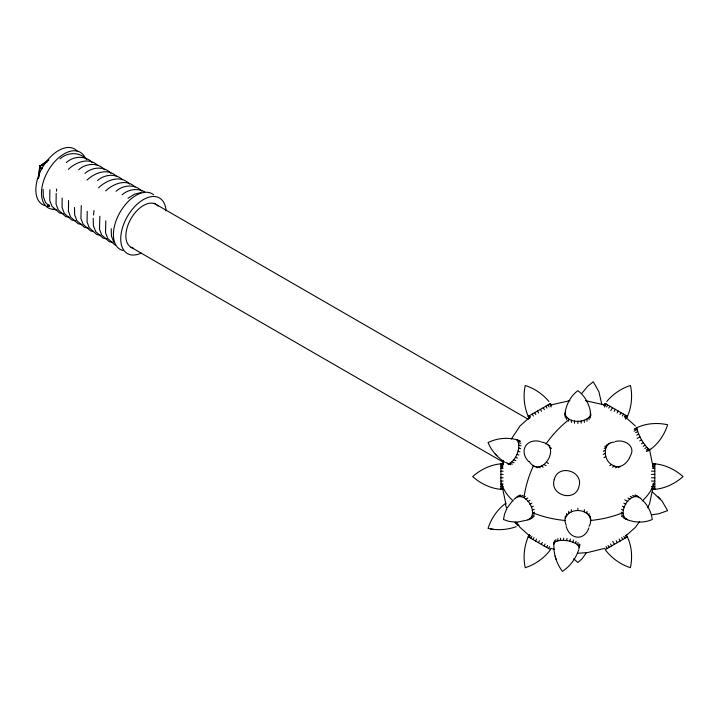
<?xml version="1.0" encoding="UTF-8"?>
<svg xmlns="http://www.w3.org/2000/svg" width="719" height="719" viewBox="0 0 719 719"><rect width="100%" height="100%" fill="white"/><g stroke="black" fill="none" stroke-linecap="round" stroke-linejoin="round"><path stroke-width="1.08" d="M554.142 541.964C552.839 552.291 556.155 563.13 562.447 571.38C570.014 566.302 575.793 558.645 578.615 549.972M39.437 174.69L39.671 166.341L48.317 160.031M615.302 441.538C624.137 438.887 636.279 445.933 630.311 455.999C627.723 463.351 619.131 470.424 611.635 464.546C602.962 459.702 602.531 442.401 614.35 442.077M38.907 177.251L39.671 166.368L42.565 164.624M506.257 462.56L508.666 463.908C516.395 460.007 521.679 447.38 517.042 439.713L515.676 439.453L517.761 440.244M38.368 178.447L39.734 166.341M49.863 189.753L49.737 200.493L51.975 206.308L59.443 212.95L63.173 213.705M56.199 193.411L56.064 204.142L58.302 209.966L65.771 216.608L69.5 217.363M56.433 191.209L56.675 189.016M62.131 198.004L62.122 207.638L64.359 213.462L71.828 220.104L75.558 220.859M68.575 200.556L68.44 211.287L70.678 217.111L78.146 223.753L81.876 224.508M81.283 205.562L80.914 218.495L83.152 224.319L90.63 230.952L93.425 231.518M87.206 211.314L87.071 222.045L89.309 227.869L96.777 234.511L100.507 235.266M93.533 214.972L94.009 210.577M99.842 216.275L99.474 229.199L101.712 235.023L109.18 241.665L112.91 242.42M105.783 220.877L105.54 232.704L107.778 238.528L115.247 245.17M625.746 518.669L627.687 519.792C615.788 514.768 629.889 490.349 640.189 498.141M529.957 518.669L528.016 519.792C539.915 514.768 525.814 490.349 515.514 498.141M502.141 467.997L503.363 460.412M553.783 544.166L554.601 540.643M554.241 542.845L555.535 541.731L555.895 539.538M555.535 541.731L557.585 540.913L557.944 538.711M557.585 540.913L560.254 540.427L560.613 538.225M565.35 516.062L564.909 521.014L566.212 525.445M560.254 540.427L563.345 540.32L563.705 538.118M563.345 540.32L566.662 540.598L567.021 538.396M578.921 549.001L578.966 546.242L575.685 543.402L569.969 541.227L570.329 539.034M573.052 542.189L573.411 539.987M575.685 543.402L576.045 541.2M577.708 544.786L578.058 542.584M578.966 546.242L579.325 544.04M579.379 547.68L579.918 544.382M590.784 518.794L590.344 523.747L589.059 526.299M652.546 489.684L649.491 504.037L647.513 507.776M652.897 487.509L653.247 485.343M565.296 411.627C566.77 403.467 571.066 395.612 577.851 390.687C584.637 395.612 588.924 403.467 590.407 411.627M564.909 415.995L565.35 411.825L565.35 414.063M590.344 417.937L590.344 411.825M506.949 509.025L505.619 505.349L505.7 503.3C497.386 509.564 491.14 518.489 488.057 528.429C497.359 530.532 507.255 529.921 516.224 526.659M528.213 536.787C524.088 546.458 523.028 557.405 525.247 567.695C535.269 564.478 544.22 558.088 550.529 549.667L528.213 536.787L529.337 534.837M648.071 450.984C657.552 445.106 664.275 435.283 667.645 424.74C656.483 422.341 644.143 423.329 634.167 429.135M518.911 525.05L517.923 525.616L514.31 521.769M650.273 449.204L649.293 449.77C643.298 444.009 638.787 436.199 636.791 428.129L637.061 427.463M506.473 509.42L504.558 514.058L503.462 519.531L508.746 521.32L513.726 521.985M565.35 518.282C569.412 506.832 589.948 508.369 590.784 521.014M588.852 527.881C584.448 541.416 569.745 539.43 566.221 526.551M511.344 439.03L519.981 426.016L530.577 416.535M604.05 405.453L605.173 403.503L621.018 412.652L627.48 416.382L626.357 418.332M528.33 536.85L529.454 534.909M604.158 405.516L605.281 403.566M604.688 405.822L605.811 403.88L605.173 403.503M529.202 537.354L530.325 535.403M604.463 406.99L606.153 404.069M530.757 538.252L531.88 536.311M606.584 406.918L607.708 404.968M532.905 539.493L534.028 537.551M608.732 408.158L609.856 406.208M535.493 540.985L536.617 539.043M610.764 410.621L612.444 407.7M538.342 542.638L539.466 540.688M614.179 411.295L615.302 409.354M541.272 544.319L542.396 542.378M617.1 412.985L618.223 411.034M544.058 545.937L545.182 543.986M619.895 414.593L621.018 412.652M546.539 547.366L547.662 545.415M622.366 416.022L623.49 414.081M548.525 548.507L549.649 546.566M624.353 417.173L625.476 415.223M625.71 417.955L626.833 416.013M625.683 419.24L627.372 416.319M507.434 507.578L512.404 500.945M586.219 553.064L582.039 558.798L577.851 562.483L573.663 558.798M581.725 393.491L587.729 386.256L593.256 381.798L598.873 391.675L601.785 404.222M564.909 413.758C568.046 423.617 584.88 423.527 590.344 415.69M639.649 521.419L635.407 527.324L626.447 535.349M529.202 461.436C541.2 480.319 563.148 444.854 541.353 442.077M606.8 401.445C612.974 394.039 621.27 388.431 630.446 385.483C632.675 395.765 631.615 406.711 627.48 416.382L626.501 415.816M513.914 499.498L515.325 498.195M68.341 169.351C76.043 162.027 89.075 156.913 97.712 165.433M49.054 204.879L47.463 206.038L49.395 205.355M86.981 180.11C94.683 172.785 107.715 167.671 116.352 176.191M98.485 187.884C106.592 180.011 120.693 174.358 129.555 184.082M105.684 190.903C113.386 183.579 126.418 178.474 135.055 186.985M48.919 159.915L39.707 166.305L45.351 163.294M59.947 158.881C67.37 151.997 79.971 151.601 86.666 159.591M66.319 162.557C73.428 156.041 85.48 155.133 92.212 162.53M78.704 169.711C85.822 163.195 97.865 162.287 104.597 169.675M85.031 173.36C92.14 166.844 104.192 165.936 110.924 173.324M97.505 180.559C104.336 174.384 115.75 173.081 122.563 179.777M116.056 191.272C123.165 184.756 135.217 183.848 141.949 191.245M122.122 194.777C128.449 189.241 137.185 187.893 144.69 191.748M128.036 198.192L134.588 194.148L140.897 192.602M44.452 163.501L47.301 161.82M529.337 418.332L528.213 416.382L550.529 403.503M516.97 496.793L519.882 495.112M606.971 444.836L609.856 443.165M518.866 496.209L520.808 495.094M634.859 429.243L636.791 428.129M604.823 446.58L607.708 444.917M521.068 496.434L523.01 495.31M604.23 448.422L606.153 447.308M634.086 431.184L636.98 429.513M523.441 497.44L525.382 496.317M603.358 451.298L605.281 450.184M635.686 432.631L637.618 431.517M525.805 499.166L527.746 498.042M603.241 454.453L605.173 453.347M636.728 435.121L638.661 434.006M528.016 501.494L529.957 500.37M603.888 457.688L605.811 456.574M637.133 438.491L640.027 436.819M529.903 504.271L531.853 503.147M639.703 440.873L641.636 439.758M531.359 507.29L533.3 506.167M641.447 443.74L643.379 442.625M532.276 510.373L534.217 509.25M609.712 465.66L611.635 464.546M643.19 446.328L645.123 445.214M515.406 523.207L517.338 522.084M532.581 513.285L534.532 512.162M612.507 467.143L614.43 466.029M644.835 448.476L646.767 447.362M532.276 515.838L534.217 514.714M615.428 467.826L617.351 466.712M646.255 450.031L648.187 448.917M531.359 517.86L534.271 516.17M618.286 467.674L620.209 466.559M646.39 451.442L649.293 449.77M529.903 519.208L532.824 517.518M627.48 536.787L605.173 549.667C611.483 558.088 620.434 564.478 630.446 567.695C632.639 556.785 631.839 544.678 626.249 534.909M39.725 166.305L41.72 165.388M527.872 519.936L517.878 522.03M550.493 405.04L569.951 400.636M604.904 548.309L587.657 552.543L577.699 553.297M503.147 463.701C491.877 464.043 481.002 469.148 472.653 476.589C481.002 484.022 491.877 489.127 503.147 489.468M652.555 489.468C663.817 489.127 674.692 484.022 683.05 476.589C674.692 469.148 663.817 464.043 652.555 463.701M651.756 514.777L658.739 513.788L667.645 510.643L661.893 500.837L652.493 492.048M500.9 463.836L503.147 463.836M652.555 463.836L654.802 463.836M500.9 464.447L503.147 464.447M652.555 464.447L654.802 464.447M500.9 466.02L503.147 466.02M652.555 466.02L654.802 466.02M500.9 468.312L503.147 468.312M652.555 468.312L654.802 468.312M500.9 471.17L503.147 471.17M651.432 471.17L654.802 471.17M500.9 474.396L503.147 474.396M651.432 474.396L654.802 474.396M500.9 477.776L503.147 477.776M651.432 477.776L654.802 477.776M500.9 481.065L503.147 481.065M651.432 481.065L654.802 481.065M500.9 484.058L503.147 484.058M652.555 484.058L654.802 484.058M500.9 486.538L503.147 486.538M651.432 486.538L654.802 486.538M500.9 488.336L503.147 488.336M651.432 488.336L654.802 488.336M500.9 489.333L503.147 489.333M651.432 489.333L654.802 489.333M585.437 400.636L604.904 405.04M540.391 441.538C526.263 437.853 518.516 451.271 528.771 461.67M490.52 528.923L493.198 529.31M514.678 439.228C505.763 437.341 496.236 438.518 488.057 442.536C491.383 450.822 497.71 457.715 505.214 462.443M566.662 540.598L569.969 541.227M53.071 209.274L56.801 210.029M88.14 228.121L84.411 227.366L76.942 220.733L74.704 214.909L74.479 207.467M106.843 238.915L103.114 238.16L95.645 231.527L93.407 225.703L93.182 218.261M550.493 548.309L554.475 549.316M627.831 519.936C635.632 522.74 644.584 522.947 652.241 519.531C651.522 512.557 648.098 505.996 643.298 500.945M517.042 439.713L520.17 440.9M518.084 440.792L520.17 441.583M518.714 442.616L520.799 443.407M518.911 445.052L520.996 445.843M518.633 447.946L520.718 448.737M517.923 451.083L520.008 451.874M516.826 454.273L518.911 455.064M515.406 457.275L517.491 458.066M513.761 459.908L515.847 460.699M512.009 461.966L514.094 462.757M510.274 463.333L512.359 464.123M508.666 463.908L510.751 464.699M507.29 463.638L509.376 464.429M153.992 203.216L528.348 419.348M635.821 495.112L638.733 496.793M547.995 444.917L549.918 446.032M634.895 495.094L636.836 496.209M549.55 447.308L551.473 448.422M632.684 495.31L634.634 496.434M630.32 496.317L632.262 497.44M627.948 498.042L629.898 499.166M624.775 499.813L627.687 501.494M623.849 503.147L625.791 504.271M546.539 462.371L548.462 463.485M622.393 506.167L624.344 507.29M544.058 464.546L545.991 465.66M621.486 509.25L623.427 510.373M541.272 466.029L543.196 467.143M621.171 512.162L623.112 513.285M538.342 466.712L540.275 467.826M621.486 514.714L623.427 515.838M535.493 466.559L537.417 467.674M621.423 516.17L624.344 517.86M532.905 465.579L534.828 466.685M623.849 518.084L625.791 519.208M131.011 247.264L503.525 462.335M624.82 416.535L635.407 426.016M529.759 536.077L519.981 527.324L515.748 521.419M49.629 206.272L45.594 202.632L43.356 196.808L43.131 189.376M640.377 498.195L641.788 499.498M39.734 171.886L39.68 166.377L42.349 168.812M660.41 499.103L658.038 496.64M495.292 454.066L496.883 455.72M548.903 401.445C542.719 394.039 534.433 388.431 525.247 385.483C523.028 395.765 524.088 406.711 528.213 416.382M550.421 403.566L551.653 405.453M549.55 404.069L551.239 406.99M625.377 535.403L626.501 537.354M547.995 404.968L549.118 406.918M623.822 536.311L624.946 538.252M545.847 406.208L546.97 408.158M621.674 537.551L622.798 539.493M543.258 407.7L544.382 409.65M619.086 539.043L620.209 540.985M540.4 409.354L541.524 411.295M616.228 540.688L617.351 542.638M537.479 411.034L538.603 412.985M612.75 541.407L614.43 544.319M534.684 412.652L535.808 414.593M610.512 543.986L611.635 545.937M532.213 414.081L533.336 416.022M608.04 545.415L609.164 547.366M606.054 546.566L607.178 548.507M528.86 416.013L529.984 417.955M528.33 416.319L529.454 418.269M113.692 241.944L111.454 236.12L111.229 228.687M555.122 556.057L555.436 557.135M555.796 558.375L556.075 559.337M649.491 449.303L653.247 467.997M505.897 504.037L502.842 489.684M502.141 485.343L502.491 487.509M39.68 166.386L39.949 168.606M654.802 463.701L654.802 489.468M590.784 413.758L590.784 415.995M590.344 516.062L590.344 518.282M589.059 417.487L589.059 419.734M589.059 513.51L589.059 515.73M587.001 419.033L587.001 421.28M587.001 511.326L587.001 513.546M584.322 420.229L584.322 422.466M584.322 509.645L584.322 511.865M581.195 420.974L581.195 423.212M577.851 421.226L577.851 423.473M577.851 508.225L577.851 510.454M574.499 420.974L574.499 423.212M571.38 420.229L571.38 422.466M571.38 509.645L571.38 511.865M568.702 419.033L568.702 421.28M568.702 511.326L568.702 513.546M566.644 417.487L566.644 419.734M566.644 513.51L566.644 515.73M565.35 415.69L565.35 417.937M500.9 463.701L500.9 489.468M133.671 248.253A24.823 14.326 -60 0 1 131.011 218.603A24.823 14.326 -60 0 1 158.009 206.083M141.167 253.133A32.076 18.523 -60 0 1 120.756 237.782A32.076 18.523 -60 0 1 143.027 199.801A32.076 18.523 -60 0 1 166.035 210.73M122.85 250.446A32.076 18.523 -60 0 1 119.543 213.157A32.076 18.523 -60 0 1 153.632 194.804M55.066 209.265A32.076 18.523 -60 0 1 48.047 170.915A32.076 18.523 -60 0 1 84.851 157.299M45.288 205.67A32.076 18.523 -60 0 1 42.816 166.925A32.076 18.523 -60 0 1 77.472 151.421M49.413 206.002A32.076 18.523 -60 0 1 47.283 205.994M653.859 482.997A76.951 44.425 0 0 1 642.085 500.999M622.51 512.791A76.951 44.425 0 0 1 591.072 520.421M565.422 520.529A76.951 44.425 0 0 1 532.887 512.791M513.303 500.999A76.951 44.425 0 0 1 501.529 482.997M524.007 497.422A76.951 44.425 -60 0 1 533.579 465.364M545.847 444.117A76.951 44.425 -60 0 1 568.819 419.806M554.196 479.681C549.379 495.364 575.299 502.716 578.966 486.502C583.783 470.828 557.863 463.467 554.196 479.681"/></g></svg>
